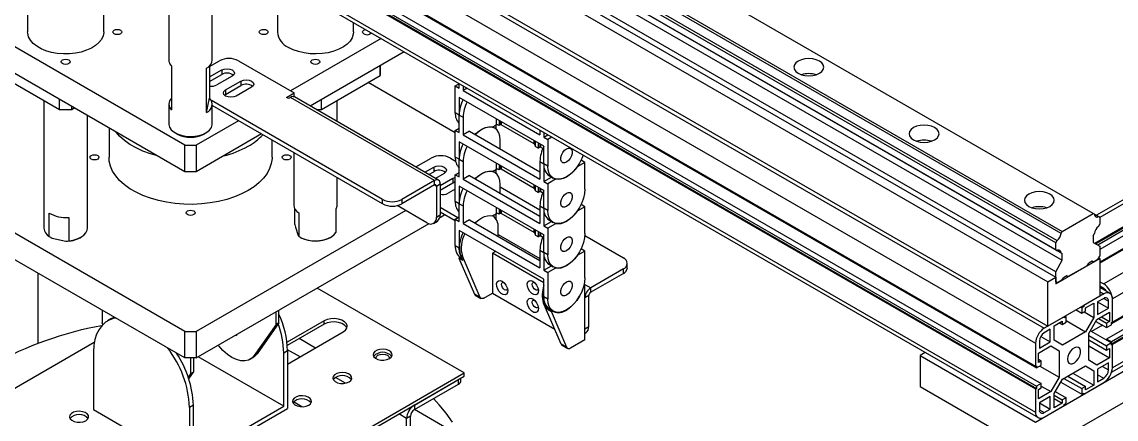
# Model space of a CAD drawing. Header units: millimetres. Extents: x 0 to 597, y 0 to 420.
# Drawn here: x 408.93 to 435.78, y 133.4 to 143.15 of the extents above; entities that cross this region are included whole.
import ezdxf

# ---------------------------------------------------------------- set-up
doc = ezdxf.new("R2010")
doc.units = ezdxf.units.MM

msp = doc.modelspace()

# ---------------------------------------------------------------- linework, layer by layer
at = {"color": 7, "linetype": 'Continuous', "lineweight": 25}
for p, q in [((369.901, 172.642), (434.012, 135.631)), ((369.689, 172.274), (433.8, 135.264)), ((369.689, 171.708), (433.8, 134.698)), ((369.713, 171.667), (433.824, 134.657)), ((369.689, 171.153), (433.8, 134.142)), ((369.713, 171.221), (433.824, 134.21)), ((369.713, 171.166), (433.824, 134.156)), ((369.83, 171.289), (433.941, 134.278)), ((369.689, 170.587), (433.8, 133.576)), ((369.751, 170.449), (433.862, 133.439)), ((402.994, 153.646), (434.106, 135.685)), ((435.217, 138.449), (412.95, 151.303)), ((434.326, 137.783), (412.059, 150.637)), ((434.427, 137.958), (412.161, 150.812)), ((412.191, 150.865), (434.458, 138.011)), ((434.295, 137.73), (412.029, 150.583)), ((412.029, 150.412), (434.295, 137.558)), ((412.059, 150.394), (434.326, 137.54)), ((434.427, 137.482), (412.161, 150.336)), ((412.191, 150.318), (434.458, 137.464)), ((412.191, 150.155), (434.458, 137.301)), ((434.295, 137.019), (412.029, 149.873)), ((411.722, 149.696), (434.106, 136.774)), ((411.911, 149.805), (434.295, 136.883)), ((412.533, 145.752), (412.533, 142.224)), ((413.599, 142.224), (413.599, 145.136)), ((409.068, 144.957), (409.068, 142.905)), ((410.935, 142.905), (410.935, 144.957)), ((412.925, 140.129), (405.193, 144.592)), ((415.197, 144.214), (415.197, 142.905)), ((412.925, 139.476), (405.193, 143.939)), ((417.063, 142.905), (417.063, 143.136)), ((443.423, 143.097), (435.294, 138.405)), ((446.999, 142.883), (435.686, 136.352)), ((417.74, 142.746), (415.517, 141.462)), ((444.001, 142.764), (435.257, 137.716)), ((444.025, 142.75), (435.28, 137.702)), ((444.072, 142.723), (435.328, 137.675)), ((444.19, 142.655), (435.379, 137.569)), ((418.306, 142.419), (416, 141.088)), ((444.458, 142.5), (435.379, 137.258)), ((444.482, 142.486), (435.379, 137.231)), ((446.999, 142.317), (435.686, 135.786)), ((412.597, 142.078), (412.597, 140.99)), ((413.535, 142.06), (413.773, 142.197)), ((413.535, 142.078), (413.535, 141.282)), ((414.244, 142.197), (415.612, 141.408)), ((417.723, 141.837), (417.723, 142.082)), ((417.73, 141.925), (417.73, 142.086)), ((446.976, 142.276), (435.662, 135.745)), ((408.409, 141.837), (409.85, 141.005)), ((413.456, 140.926), (413.456, 142.015)), ((413.535, 141.801), (413.832, 141.972)), ((413.535, 141.692), (413.832, 141.864)), ((414.091, 141.823), (413.714, 141.605)), ((413.832, 141.972), (413.832, 141.864)), ((416.281, 141.005), (417.723, 141.837)), ((446.858, 141.898), (435.544, 135.367)), ((446.976, 141.83), (435.662, 135.299)), ((446.976, 141.776), (435.662, 135.244)), ((413.926, 141.483), (414.303, 141.7)), ((413.926, 141.374), (414.303, 141.591)), ((414.563, 141.551), (414.186, 141.333)), ((414.303, 141.7), (414.303, 141.591)), ((419.562, 140.433), (417.426, 141.666)), ((419.562, 141.579), (419.659, 141.635)), ((419.562, 140.923), (419.562, 141.579)), ((419.562, 141.579), (419.659, 141.523)), ((419.659, 141.523), (419.659, 141.638)), ((419.755, 141.583), (419.755, 141.468)), ((419.855, 141.525), (419.755, 141.468)), ((433.8, 133.331), (448.414, 141.767)), ((446.999, 141.762), (435.686, 135.231)), ((409.85, 141.005), (409.85, 141.25)), ((413.456, 140.926), (413.535, 141.282)), ((413.899, 141.353), (413.926, 141.374)), ((413.926, 141.483), (413.926, 141.374)), ((415.423, 141.299), (415.612, 141.408)), ((415.47, 141.272), (415.423, 141.299)), ((415.517, 141.299), (415.47, 141.272)), ((419.053, 139.258), (415.517, 141.299)), ((415.612, 141.312), (415.612, 141.408)), ((419.153, 139.268), (415.617, 141.309)), ((416.281, 141.005), (416.281, 141.25)), ((421.737, 140.1), (419.659, 141.3)), ((419.659, 141.3), (419.659, 140.867)), ((419.755, 141.468), (421.641, 140.379)), ((409.468, 141.226), (409.468, 138.087)), ((410.153, 141.005), (410.153, 141.075)), ((410.153, 141.005), (410.214, 141.04)), ((412.533, 141.136), (412.533, 140.646)), ((417.78, 138.795), (413.579, 141.221)), ((413.599, 140.646), (413.599, 141.136)), ((417.78, 138.686), (413.599, 141.1)), ((416.663, 140.705), (416.663, 141.226)), ((433.8, 132.569), (448.414, 141.005)), ((435.667, 134.552), (446.937, 141.059)), ((446.999, 141.196), (435.686, 134.665)), ((410.535, 138.087), (410.535, 140.855)), ((414.244, 140.727), (413.207, 140.129)), ((419.659, 140.867), (419.562, 140.923)), ((419.659, 140.435), (419.659, 140.867)), ((419.659, 140.867), (419.755, 140.812)), ((419.755, 140.812), (419.755, 140.379)), ((420.576, 140.63), (420.576, 140.77)), ((420.637, 140.735), (420.637, 140.61)), ((411.066, 140.548), (411.066, 139.829)), ((419.562, 140.49), (419.659, 140.546)), ((419.562, 139.834), (419.562, 140.49)), ((419.562, 140.49), (419.659, 140.435)), ((419.913, 140.47), (419.755, 140.379)), ((421.641, 139.462), (419.913, 140.459)), ((420.476, 140.572), (420.576, 140.63)), ((420.532, 140.543), (420.479, 140.573)), ((420.568, 140.516), (420.568, 140.625)), ((420.666, 140.627), (420.637, 140.61)), ((421.5, 140.156), (420.685, 140.627)), ((421.641, 140.494), (421.641, 140.379)), ((421.737, 140.438), (421.737, 140.323)), ((412.689, 140.428), (412.736, 140.401)), ((414.81, 140.401), (413.207, 139.476)), ((413.396, 140.401), (413.443, 140.428)), ((415.066, 139.829), (415.066, 140.253)), ((421.737, 139.011), (419.659, 140.211)), ((419.659, 140.211), (419.659, 139.779)), ((419.755, 140.379), (421.641, 139.29)), ((420.665, 140.025), (420.665, 140.248)), ((421.5, 140.156), (421.5, 140.237)), ((421.534, 140.094), (421.534, 140.218)), ((421.605, 140.053), (421.605, 140.177)), ((421.737, 140.323), (421.837, 140.381)), ((421.737, 140.323), (421.834, 140.267)), ((421.934, 140.325), (421.834, 140.267)), ((421.834, 140.267), (421.834, 139.611)), ((412.925, 140.129), (413.207, 140.129)), ((412.925, 139.476), (412.925, 140.129)), ((413.207, 140.129), (413.207, 139.476)), ((415.597, 139.947), (415.597, 138.659)), ((421.5, 140.156), (421.534, 140.094)), ((421.534, 140.094), (421.605, 140.053)), ((421.642, 140.155), (421.642, 140.074)), ((421.642, 140.078), (421.643, 140.078)), ((421.71, 140.041), (421.651, 140.075)), ((421.737, 139.667), (421.737, 140.1)), ((412.925, 135.556), (405.665, 139.747)), ((418.593, 139.591), (418.973, 139.81)), ((419.444, 139.81), (419.571, 139.736)), ((419.659, 139.779), (419.562, 139.834)), ((419.659, 139.346), (419.659, 139.779)), ((419.659, 139.779), (419.755, 139.723)), ((419.755, 139.723), (419.755, 139.29)), ((420.576, 139.541), (420.576, 139.682)), ((420.637, 139.646), (420.637, 139.522)), ((421.641, 139.723), (421.737, 139.667)), ((421.641, 139.723), (421.641, 139.29)), ((421.834, 139.611), (421.737, 139.667)), ((421.737, 139.667), (421.737, 139.235)), ((422.744, 139.704), (422.555, 139.595)), ((422.744, 139.704), (422.648, 139.759)), ((422.744, 139.048), (422.744, 139.704)), ((413.207, 139.476), (412.925, 139.476)), ((418.817, 139.461), (419.032, 139.585)), ((418.912, 139.407), (419.032, 139.476)), ((419.032, 139.585), (419.032, 139.476)), ((419.291, 139.435), (419.077, 139.312)), ((419.562, 139.402), (419.659, 139.457)), ((419.562, 138.746), (419.562, 139.402)), ((419.562, 139.402), (419.659, 139.346)), ((419.913, 139.381), (419.755, 139.29)), ((421.641, 138.373), (419.913, 139.37)), ((420.476, 139.483), (420.576, 139.541)), ((420.532, 139.454), (420.479, 139.485)), ((420.568, 139.427), (420.568, 139.536)), ((420.666, 139.538), (420.637, 139.522)), ((421.5, 139.067), (420.685, 139.538)), ((421.871, 139.373), (421.967, 139.317)), ((422.555, 139.595), (422.552, 139.597)), ((412.925, 134.903), (405.665, 139.094)), ((416.663, 138.659), (416.663, 139.331)), ((419.053, 139.258), (418.251, 138.795)), ((419.053, 139.149), (418.251, 138.686)), ((419.053, 139.149), (419.053, 139.258)), ((419.1, 139.122), (419.194, 139.176)), ((419.1, 139.122), (419.1, 138.36)), ((419.194, 139.135), (419.503, 139.313)), ((419.562, 139.224), (419.194, 139.012)), ((419.194, 139.026), (419.503, 139.204)), ((419.194, 139.176), (419.194, 138.414)), ((419.503, 139.313), (419.562, 139.336)), ((419.503, 139.313), (419.503, 139.204)), ((419.503, 139.204), (419.562, 139.227)), ((421.737, 137.923), (419.659, 139.123)), ((419.659, 139.123), (419.659, 138.69)), ((419.755, 139.29), (421.641, 138.202)), ((420.665, 138.936), (420.665, 139.159)), ((420.665, 139.105), (421.641, 138.541)), ((421.5, 139.067), (421.5, 139.148)), ((421.534, 139.005), (421.534, 139.129)), ((421.605, 138.964), (421.605, 139.088)), ((421.737, 139.235), (421.924, 139.342)), ((421.737, 139.235), (421.834, 139.179)), ((422.023, 139.288), (421.834, 139.179)), ((421.834, 139.179), (421.834, 138.523)), ((421.997, 139.303), (422.023, 139.288)), ((419.562, 139.048), (419.385, 138.946)), ((421.5, 139.067), (421.534, 139.005)), ((421.534, 139.005), (421.605, 138.964)), ((421.642, 139.067), (421.642, 138.986)), ((421.642, 138.989), (421.643, 138.989)), ((421.71, 138.952), (421.651, 138.987)), ((421.737, 138.579), (421.737, 139.011)), ((415.623, 138.183), (415.623, 138.562)), ((416.637, 137.991), (416.637, 138.562)), ((417.78, 138.686), (417.78, 138.795)), ((418.864, 138.224), (418.137, 138.643)), ((418.251, 138.795), (418.251, 138.686)), ((419.621, 138.347), (419.194, 138.593)), ((419.659, 138.69), (419.562, 138.746)), ((419.659, 138.257), (419.659, 138.69)), ((419.659, 138.69), (419.755, 138.634)), ((419.755, 138.634), (419.755, 138.201)), ((420.576, 138.452), (420.576, 138.593)), ((420.637, 138.558), (420.637, 138.433)), ((421.641, 138.634), (421.737, 138.579)), ((421.641, 138.634), (421.641, 138.202)), ((421.834, 138.523), (421.737, 138.579)), ((421.737, 138.579), (421.737, 138.146)), ((422.744, 138.615), (422.555, 138.506)), ((422.744, 138.615), (422.648, 138.67)), ((422.744, 137.959), (422.744, 138.615)), ((409.594, 137.888), (409.594, 138.46)), ((410.077, 138.354), (410.077, 137.782)), ((418.346, 138.523), (413.207, 135.556)), ((415.72, 138.462), (415.72, 137.89)), ((419.1, 138.36), (419.194, 138.414)), ((419.188, 138.355), (419.303, 138.422)), ((419.562, 138.272), (419.194, 138.484)), ((419.562, 138.313), (419.659, 138.369)), ((419.562, 137.657), (419.562, 138.313)), ((419.562, 138.313), (419.659, 138.257)), ((419.913, 138.293), (419.755, 138.201)), ((421.641, 137.284), (419.913, 138.282)), ((420.476, 138.394), (420.576, 138.452)), ((420.48, 138.395), (420.479, 138.396)), ((420.568, 138.302), (420.568, 138.448)), ((420.666, 138.449), (420.637, 138.433)), ((421.5, 137.979), (420.685, 138.449)), ((421.871, 138.284), (421.967, 138.228)), ((422.555, 138.506), (422.552, 138.508)), ((434.458, 138.011), (435.217, 138.449)), ((435.247, 138.432), (435.217, 138.449)), ((435.247, 138.432), (435.349, 138.373)), ((435.379, 138.355), (435.349, 138.373)), ((435.379, 138.355), (435.379, 138.184)), ((413.207, 134.903), (418.918, 138.2)), ((415.623, 138.183), (415.638, 138.111)), ((415.638, 138.111), (415.705, 137.908)), ((419.031, 138.207), (419.125, 138.262)), ((421.737, 136.834), (419.659, 138.034)), ((419.659, 138.034), (419.659, 137.601)), ((419.755, 138.201), (421.641, 137.113)), ((420.613, 137.878), (420.613, 138.101)), ((421.5, 137.979), (421.5, 138.06)), ((421.534, 137.917), (421.534, 138.04)), ((421.737, 138.146), (421.924, 138.253)), ((421.737, 138.146), (421.834, 138.09)), ((422.023, 138.199), (421.834, 138.09)), ((421.834, 138.09), (421.834, 137.434)), ((421.997, 138.214), (422.023, 138.199)), ((435.349, 138.131), (435.379, 138.184)), ((409.594, 137.888), (409.668, 137.845)), ((409.64, 137.86), (409.648, 137.856)), ((409.648, 137.856), (409.668, 137.845)), ((409.668, 137.845), (410.003, 137.771)), ((410.003, 137.771), (410.077, 137.782)), ((410.355, 137.856), (410.379, 137.869)), ((415.705, 137.908), (415.72, 137.89)), ((415.753, 137.869), (415.776, 137.856)), ((416.484, 137.856), (416.507, 137.869)), ((421.5, 137.979), (421.534, 137.917)), ((421.534, 137.917), (421.605, 137.876)), ((421.605, 137.876), (421.605, 137.999)), ((421.642, 137.978), (421.642, 137.897)), ((421.642, 137.901), (421.643, 137.9)), ((421.71, 137.864), (421.651, 137.898)), ((421.737, 137.49), (421.737, 137.923)), ((422.742, 137.906), (423.687, 137.36)), ((434.326, 137.783), (434.295, 137.73)), ((434.427, 137.958), (434.458, 138.011)), ((435.217, 137.902), (435.247, 137.955)), ((435.217, 137.902), (435.217, 137.739)), ((419.659, 137.601), (419.562, 137.657)), ((420.55, 137.52), (420.472, 137.475)), ((421.641, 137.546), (421.737, 137.49)), ((421.641, 137.546), (421.641, 137.113)), ((421.737, 137.49), (421.737, 137.057)), ((421.834, 137.434), (421.737, 137.49)), ((422.744, 137.527), (422.555, 137.418)), ((422.744, 137.527), (422.648, 137.582)), ((422.744, 136.871), (422.744, 137.527)), ((434.295, 137.558), (434.295, 137.73)), ((434.295, 137.558), (434.326, 137.54)), ((434.427, 137.482), (434.458, 137.464)), ((435.217, 137.739), (435.379, 137.645)), ((435.379, 137.645), (435.379, 137.4)), ((419.674, 137.368), (419.649, 137.354)), ((419.649, 137.354), (420.031, 136.472)), ((419.746, 137.298), (419.649, 137.354)), ((419.729, 137.336), (419.674, 137.368)), ((419.68, 137.372), (419.681, 137.364)), ((419.736, 137.399), (419.691, 137.425)), ((419.746, 137.298), (419.691, 137.425)), ((419.695, 137.362), (419.726, 137.345)), ((419.728, 137.34), (419.71, 137.347)), ((420.172, 136.39), (419.736, 137.399)), ((421.737, 136.744), (420.472, 137.475)), ((420.472, 137.475), (420.472, 136.495)), ((422.555, 137.418), (422.552, 137.419)), ((423.784, 137.115), (423.784, 137.224)), ((434.295, 136.72), (435.379, 137.346)), ((434.295, 137.019), (434.458, 137.301)), ((434.458, 137.301), (434.458, 137.464)), ((435.069, 137.167), (435.106, 137.229)), ((435.188, 137.277), (435.106, 137.229)), ((435.188, 137.277), (435.224, 137.256)), ((435.224, 137.256), (435.188, 137.277)), ((435.332, 137.318), (435.224, 137.256)), ((435.332, 137.318), (435.379, 137.4)), ((435.356, 137.359), (435.379, 137.346)), ((435.379, 137.346), (435.379, 136.42)), ((409.329, 135.261), (409.329, 136.979)), ((421.737, 137.057), (421.924, 137.165)), ((421.737, 137.057), (421.834, 137.001)), ((422.023, 137.11), (421.834, 137.001)), ((421.834, 137.001), (421.834, 136.345)), ((421.871, 137.195), (421.967, 137.14)), ((421.997, 137.125), (422.023, 137.11)), ((423.687, 137.088), (422.885, 136.626)), ((423.687, 136.979), (422.885, 136.517)), ((423.687, 136.979), (423.687, 137.088)), ((434.295, 136.774), (434.295, 137.019)), ((435.069, 137.167), (434.605, 136.899)), ((421.737, 136.401), (421.737, 136.834)), ((422.716, 136.659), (422.744, 136.675)), ((422.744, 136.675), (422.72, 136.688)), ((422.744, 135.346), (422.744, 136.675)), ((434.106, 136.774), (434.295, 136.883)), ((434.106, 135.685), (434.106, 136.774)), ((434.295, 136.883), (434.295, 136.72)), ((434.295, 136.774), (434.342, 136.747)), ((434.342, 136.747), (434.295, 136.774)), ((434.45, 136.809), (434.342, 136.747)), ((434.45, 136.809), (434.486, 136.872)), ((434.569, 136.919), (434.486, 136.872)), ((434.569, 136.919), (434.605, 136.899)), ((434.605, 136.899), (434.569, 136.919)), ((435.379, 136.774), (435.473, 136.72)), ((419.783, 134.535), (416.176, 136.617)), ((420.172, 136.39), (420.031, 136.472)), ((420.052, 136.447), (420.193, 136.366)), ((420.26, 136.372), (420.472, 136.495)), ((420.472, 136.495), (422.002, 135.612)), ((422.712, 136.661), (422.716, 136.659)), ((422.838, 136.435), (422.744, 136.381)), ((422.838, 135.673), (422.838, 136.435)), ((422.885, 136.517), (422.885, 136.626)), ((435.379, 136.42), (434.106, 135.685)), ((435.473, 136.475), (434.983, 136.192)), ((435.473, 136.611), (435.379, 136.665)), ((435.623, 136.49), (435.379, 136.631)), ((421.725, 136.251), (421.77, 136.225)), ((422.162, 135.242), (421.725, 136.251)), ((421.834, 136.345), (421.737, 136.401)), ((421.825, 136.098), (421.77, 136.225)), ((422.744, 135.619), (422.744, 136.381)), ((434.912, 136.151), (434.936, 136.137)), ((434.983, 136.164), (434.936, 136.137)), ((434.936, 136.137), (434.936, 136.001)), ((434.96, 136.178), (434.983, 136.164)), ((434.983, 136.192), (434.983, 136.164)), ((435.03, 136.137), (435.228, 136.252)), ((435.03, 136.056), (435.03, 136.137)), ((435.228, 136.252), (435.228, 135.898)), ((435.473, 136.366), (435.323, 136.279)), ((435.323, 136.279), (435.323, 135.968)), ((435.323, 136.279), (435.591, 136.124)), ((435.591, 136.124), (435.591, 136.298)), ((435.686, 135.786), (435.686, 136.352)), ((410.897, 136.073), (410.897, 135.764)), ((411.125, 135.869), (411.031, 135.815)), ((415.164, 135.723), (415.164, 136.032)), ((415.234, 135.764), (415.234, 136.073)), ((421.85, 136.112), (421.825, 136.098)), ((421.825, 136.098), (421.922, 136.042)), ((421.946, 136.056), (421.85, 136.112)), ((421.871, 136.107), (421.967, 136.051)), ((421.917, 136.08), (421.886, 136.091)), ((421.922, 136.042), (421.946, 136.056)), ((422.303, 135.16), (421.922, 136.042)), ((434.502, 135.914), (434.012, 135.631)), ((434.502, 135.887), (434.502, 135.914)), ((434.549, 135.914), (434.502, 135.887)), ((434.526, 135.928), (434.549, 135.914)), ((434.549, 135.778), (434.549, 135.914)), ((434.795, 136.083), (434.936, 136.001)), ((434.936, 136.001), (435.03, 136.056)), ((434.993, 136.034), (435.228, 135.898)), ((435.228, 135.898), (435.026, 135.547)), ((435.308, 135.851), (435.615, 136.028)), ((435.323, 135.968), (435.591, 136.124)), ((435.346, 135.873), (435.544, 135.759)), ((435.417, 135.914), (435.615, 135.8)), ((435.615, 136.028), (435.615, 135.8)), ((410.913, 135.724), (410.897, 135.764)), ((415.164, 135.723), (414.631, 134.965)), ((415.234, 135.764), (414.701, 135.006)), ((415.234, 135.764), (415.164, 135.723)), ((416.342, 135.814), (415.433, 135.289)), ((416.342, 135.732), (415.441, 135.212)), ((416.342, 135.732), (416.342, 135.814)), ((422.744, 135.619), (422.838, 135.673)), ((434.163, 135.609), (434.012, 135.522)), ((434.163, 135.299), (434.163, 135.609)), ((434.257, 135.691), (434.455, 135.805)), ((434.257, 135.337), (434.257, 135.691)), ((434.384, 135.764), (434.455, 135.724)), ((434.455, 135.805), (434.455, 135.724)), ((434.455, 135.724), (434.549, 135.778)), ((434.549, 135.821), (435.026, 135.547)), ((435.106, 135.5), (435.308, 135.851)), ((435.441, 135.71), (435.172, 135.555)), ((435.28, 135.802), (435.544, 135.65)), ((435.615, 135.8), (435.544, 135.759)), ((435.544, 135.759), (435.544, 135.65)), ((435.544, 135.65), (435.662, 135.718)), ((435.662, 135.772), (435.686, 135.786)), ((435.662, 135.718), (435.662, 135.772)), ((412.925, 134.903), (412.925, 135.556)), ((412.925, 135.556), (413.207, 135.556)), ((413.207, 135.556), (413.207, 134.903)), ((415.447, 134.752), (416.814, 135.541)), ((422.744, 135.346), (422.391, 135.142)), ((422.744, 135.506), (422.769, 135.52)), ((433.929, 135.434), (434.163, 135.299)), ((434.46, 135.22), (434.257, 135.337)), ((435.026, 135.547), (434.46, 135.22)), ((435.106, 134.847), (435.106, 135.5)), ((435.106, 135.457), (435.544, 135.204)), ((435.106, 135.348), (435.544, 135.095)), ((435.146, 135.57), (435.662, 135.272)), ((435.544, 135.367), (435.544, 135.34)), ((435.662, 135.299), (435.544, 135.367)), ((410.704, 135.28), (406.348, 132.766)), ((415.447, 135.079), (415.352, 135.025)), ((415.447, 135.079), (415.447, 133.664)), ((422.303, 135.16), (422.162, 135.242)), ((422.182, 135.217), (422.324, 135.136)), ((433.8, 135.264), (433.8, 134.698)), ((433.871, 135.021), (434.177, 135.198)), ((433.894, 135.318), (433.894, 135.144)), ((433.894, 135.144), (434.163, 135.299)), ((434.177, 135.198), (434.38, 135.081)), ((434.177, 135.198), (434.38, 135.081)), ((434.38, 135.081), (434.38, 134.428)), ((435.106, 135.201), (435.615, 134.907)), ((435.662, 135.272), (435.544, 135.204)), ((435.544, 135.204), (435.544, 135.095)), ((435.544, 135.095), (435.615, 135.136)), ((435.615, 135.136), (435.615, 134.907)), ((435.662, 135.272), (435.662, 135.299)), ((435.662, 135.217), (435.662, 135.272)), ((435.662, 135.244), (435.686, 135.231)), ((435.686, 135.231), (435.662, 135.217)), ((435.686, 134.665), (435.686, 135.231)), ((410.685, 135.052), (410.685, 133.637)), ((413.207, 134.903), (412.925, 134.903)), ((413.066, 134.903), (413.066, 134.512)), ((413.137, 134.903), (413.137, 134.553)), ((415.352, 133.718), (413.254, 134.93)), ((414.529, 134.871), (414.6, 134.912)), ((414.701, 135.006), (414.631, 134.965)), ((415.352, 133.718), (415.352, 135.025)), ((431.096, 135.036), (430.972, 134.964)), ((430.972, 134.964), (433.8, 133.331)), ((430.972, 134.964), (430.972, 134.202)), ((433.871, 134.793), (433.871, 135.021)), ((433.871, 134.874), (433.941, 134.834)), ((433.941, 134.834), (433.871, 134.793)), ((433.941, 134.725), (433.941, 134.834)), ((435.308, 134.73), (435.106, 134.847)), ((435.615, 134.907), (435.308, 134.73)), ((411.534, 129.772), (419.783, 134.535)), ((413.024, 134.392), (413.137, 134.553)), ((413.137, 134.553), (413.066, 134.512)), ((419.783, 134.453), (419.783, 134.535)), ((433.8, 134.698), (433.824, 134.711)), ((433.824, 134.657), (433.941, 134.725)), ((433.824, 134.711), (433.824, 134.657)), ((433.904, 134.703), (434.38, 134.428)), ((434.46, 134.382), (435.026, 134.708)), ((434.719, 134.531), (435.228, 134.237)), ((435.026, 134.708), (435.228, 134.591)), ((435.026, 134.708), (435.228, 134.591)), ((435.228, 134.591), (435.228, 134.237)), ((435.591, 134.784), (435.323, 134.629)), ((435.323, 134.629), (435.323, 134.319)), ((435.591, 134.61), (435.591, 134.784)), ((411.534, 129.691), (419.783, 134.453)), ((413.066, 134.512), (413.01, 134.433)), ((418.558, 133.745), (419.642, 134.371)), ((418.558, 133.636), (419.642, 134.262)), ((419.642, 134.262), (419.642, 134.371)), ((419.701, 134.344), (419.701, 134.405)), ((433.941, 134.278), (433.824, 134.21)), ((433.941, 134.169), (433.941, 134.278)), ((434.38, 134.428), (434.177, 134.077)), ((434.257, 134.031), (434.46, 134.382)), ((434.42, 134.312), (434.936, 134.014)), ((434.498, 134.403), (434.936, 134.15)), ((434.592, 134.458), (435.03, 134.205)), ((434.983, 134.014), (435.473, 134.297)), ((435.323, 134.319), (435.473, 134.406)), ((430.972, 134.202), (433.8, 132.569)), ((433.824, 134.156), (433.8, 134.142)), ((433.8, 134.142), (433.8, 133.576)), ((433.824, 134.21), (433.824, 134.156)), ((433.871, 134.129), (433.941, 134.169)), ((433.871, 133.9), (433.871, 134.129)), ((434.177, 134.077), (433.871, 133.9)), ((433.941, 134.213), (434.177, 134.077)), ((434.257, 133.677), (434.257, 134.031)), ((434.257, 133.987), (434.455, 133.873)), ((434.285, 134.08), (434.549, 133.927)), ((435.03, 134.205), (434.936, 134.15)), ((434.936, 134.15), (434.936, 134.014)), ((434.936, 134.014), (434.983, 134.041)), ((434.96, 134.028), (434.983, 134.014)), ((434.983, 134.041), (434.983, 134.014)), ((435.228, 134.237), (435.03, 134.123)), ((435.03, 134.123), (435.03, 134.205)), ((413.137, 133.746), (413.042, 133.691)), ((413.137, 132.439), (413.137, 133.746)), ((413.137, 132.439), (415.352, 133.718)), ((418.558, 133.745), (418.558, 133.636)), ((434.163, 133.96), (433.894, 133.805)), ((433.894, 133.805), (433.894, 133.631)), ((433.894, 133.805), (434.163, 133.65)), ((434.012, 133.454), (434.502, 133.737)), ((434.163, 133.65), (434.163, 133.96)), ((434.257, 133.905), (434.455, 133.791)), ((434.455, 133.791), (434.257, 133.677)), ((434.549, 133.927), (434.455, 133.873)), ((434.455, 133.873), (434.455, 133.791)), ((434.502, 133.764), (434.549, 133.791)), ((434.502, 133.737), (434.502, 133.764)), ((434.549, 133.791), (434.549, 133.927)), ((410.685, 133.637), (413.042, 132.276)), ((413.042, 133.691), (413.042, 132.276)), ((413.042, 132.276), (415.447, 133.664)), ((418.464, 133.473), (418.369, 133.419)), ((418.464, 132.276), (418.464, 133.473)), ((419.642, 133.01), (418.558, 133.636)), ((434.012, 133.562), (434.163, 133.65)), ((418.369, 132.221), (418.369, 133.419))]:
    msp.add_line(p, q, dxfattribs=at)
at = {"color": 8, "linetype": 'Continuous', "lineweight": 25}
for p, q in [((443.511, 143.047), (435.379, 138.352)), ((444.972, 142.203), (435.473, 136.72)), ((420.666, 140.627), (420.666, 140.719)), ((420.685, 140.708), (420.685, 140.627)), ((419.913, 140.47), (419.913, 140.459)), ((421.643, 140.078), (421.643, 140.155)), ((421.651, 140.15), (421.651, 140.075)), ((420.666, 139.538), (420.666, 139.63)), ((419.913, 139.381), (419.913, 139.37)), ((420.685, 139.619), (420.685, 139.538)), ((419.053, 139.149), (419.1, 139.122)), ((421.643, 138.989), (421.643, 139.066)), ((421.651, 139.061), (421.651, 138.987)), ((419.913, 138.293), (419.913, 138.282)), ((420.666, 138.449), (420.666, 138.541)), ((420.685, 138.53), (420.685, 138.449)), ((420.613, 137.937), (421.641, 137.344)), ((421.643, 137.9), (421.643, 137.977)), ((421.651, 137.973), (421.651, 137.898)), ((422.727, 136.717), (422.885, 136.626)), ((435.379, 136.529), (435.473, 136.475)), ((435.473, 136.366), (435.591, 136.298)), ((416.13, 135.147), (415.729, 135.378)), ((415.753, 134.929), (415.446, 135.106)), ((435.44, 134.697), (435.591, 134.61)), ((416.868, 134.285), (416.625, 134.426)), ((435.323, 134.493), (435.473, 134.406)), ((415.797, 133.706), (415.595, 133.823)), ((418.369, 133.419), (418.181, 133.528)), ((433.894, 133.631), (434.012, 133.562))]:
    msp.add_line(p, q, dxfattribs=at)
at = {"color": 7, "linetype": 'Continuous', "lineweight": 25, "flags": 128}
for points in [[(410.935, 142.905), (410.935, 142.894), (410.92, 142.807), (410.881, 142.724), (410.819, 142.645), (410.737, 142.572), (410.635, 142.509), (410.516, 142.455), (410.385, 142.413), (410.243, 142.384), (410.096, 142.368), (409.945, 142.367), (409.797, 142.379), (409.653, 142.405), (409.519, 142.443), (409.397, 142.494), (409.291, 142.555), (409.203, 142.626), (409.136, 142.703), (409.091, 142.786), (409.07, 142.872), (409.068, 142.905)], [(411.191, 142.86), (411.167, 142.88), (411.158, 142.905), (411.167, 142.929), (411.191, 142.949), (411.226, 142.963), (411.268, 142.968), (411.311, 142.963), (411.346, 142.949), (411.37, 142.929), (411.378, 142.905), (411.37, 142.88), (411.346, 142.86), (411.311, 142.846), (411.268, 142.841), (411.226, 142.846), (411.191, 142.86)], [(414.786, 142.86), (414.762, 142.88), (414.753, 142.905), (414.762, 142.929), (414.786, 142.949), (414.821, 142.963), (414.863, 142.968), (414.905, 142.963), (414.941, 142.949), (414.965, 142.929), (414.973, 142.905), (414.965, 142.88), (414.941, 142.86), (414.905, 142.846), (414.863, 142.841), (414.821, 142.846), (414.786, 142.86)], [(417.063, 142.905), (417.059, 142.85), (417.032, 142.765), (416.981, 142.683), (416.909, 142.607), (416.816, 142.539), (416.706, 142.48), (416.58, 142.433), (416.443, 142.397), (416.298, 142.375), (416.149, 142.366), (415.999, 142.371), (415.852, 142.39), (415.713, 142.422), (415.585, 142.467), (415.47, 142.524)], [(417.319, 142.86), (417.295, 142.88), (417.287, 142.905), (417.295, 142.929), (417.319, 142.949), (417.355, 142.963), (417.361, 142.965)], [(409.924, 142.128), (409.9, 142.149), (409.892, 142.173), (409.9, 142.198), (409.924, 142.218), (409.96, 142.232), (410.002, 142.237), (410.044, 142.232), (410.08, 142.218), (410.103, 142.198), (410.112, 142.173), (410.103, 142.149), (410.08, 142.128), (410.044, 142.115), (410.002, 142.11), (409.96, 142.115), (409.924, 142.128)], [(416.052, 142.128), (416.028, 142.149), (416.02, 142.173), (416.028, 142.198), (416.052, 142.218), (416.088, 142.232), (416.13, 142.237), (416.172, 142.232), (416.208, 142.218), (416.232, 142.198), (416.24, 142.173), (416.232, 142.149), (416.208, 142.128), (416.172, 142.115), (416.13, 142.11), (416.088, 142.115), (416.052, 142.128)], [(428.497, 141.891), (428.555, 141.934), (428.592, 141.985), (428.604, 142.04), (428.592, 142.095), (428.555, 142.146), (428.497, 142.19), (428.421, 142.224), (428.332, 142.245), (428.237, 142.252), (428.142, 142.245), (428.054, 142.224), (427.978, 142.19), (427.92, 142.146), (427.883, 142.095), (427.871, 142.04), (427.883, 141.985), (427.92, 141.934), (427.978, 141.891), (428.054, 141.857), (428.142, 141.836), (428.237, 141.829), (428.332, 141.836), (428.421, 141.857), (428.497, 141.891)], [(413.832, 141.972), (413.891, 141.995), (413.962, 142.003), (414.032, 141.995), (414.091, 141.972), (414.131, 141.938), (414.145, 141.898), (414.131, 141.857), (414.091, 141.823)], [(414.303, 141.7), (414.363, 141.723), (414.433, 141.731), (414.503, 141.723), (414.563, 141.7), (414.602, 141.666), (414.616, 141.626), (414.602, 141.585), (414.563, 141.551)], [(414.186, 141.333), (414.126, 141.31), (414.056, 141.302), (413.986, 141.31), (413.926, 141.333), (413.887, 141.367), (413.873, 141.408), (413.887, 141.448), (413.926, 141.483)], [(412.255, 139.862), (412.082, 139.912), (411.899, 139.98), (411.73, 140.058), (411.577, 140.146), (411.442, 140.244), (411.325, 140.349), (411.238, 140.449)], [(412.533, 140.646), (412.533, 140.635), (412.549, 140.569), (412.59, 140.507), (412.653, 140.451), (412.735, 140.404), (412.833, 140.369), (412.941, 140.346), (413.056, 140.338), (413.171, 140.344), (413.281, 140.364), (413.38, 140.397), (413.466, 140.442), (413.532, 140.496), (413.577, 140.558), (413.598, 140.623), (413.599, 140.646)], [(420.043, 140.384), (420.07, 140.411), (420.139, 140.469), (420.21, 140.516), (420.281, 140.551), (420.35, 140.572), (420.415, 140.579), (420.476, 140.572)], [(420.665, 140.248), (420.656, 140.346), (420.63, 140.429), (420.588, 140.496), (420.532, 140.543), (420.463, 140.568), (420.384, 140.571), (420.299, 140.552), (420.21, 140.511), (420.121, 140.449), (420.047, 140.382)], [(431.325, 140.258), (431.383, 140.302), (431.42, 140.353), (431.432, 140.407), (431.42, 140.462), (431.383, 140.513), (431.325, 140.557), (431.249, 140.591), (431.161, 140.612), (431.066, 140.619), (430.971, 140.612), (430.882, 140.591), (430.807, 140.557), (430.748, 140.513), (430.712, 140.462), (430.699, 140.407), (430.712, 140.353), (430.748, 140.302), (430.807, 140.258), (430.882, 140.224), (430.971, 140.203), (431.066, 140.196), (431.161, 140.203), (431.249, 140.224), (431.325, 140.258)], [(410.787, 139.874), (410.811, 139.853), (410.819, 139.829), (410.811, 139.804), (410.787, 139.784), (410.751, 139.77), (410.709, 139.765), (410.667, 139.77), (410.631, 139.784), (410.607, 139.804), (410.599, 139.829), (410.607, 139.853), (410.631, 139.874), (410.667, 139.887), (410.709, 139.892), (410.751, 139.887), (410.787, 139.874)], [(415.501, 139.874), (415.525, 139.853), (415.533, 139.829), (415.525, 139.804), (415.501, 139.784), (415.465, 139.77), (415.423, 139.765), (415.381, 139.77), (415.345, 139.784), (415.321, 139.804), (415.313, 139.829), (415.321, 139.853), (415.345, 139.874), (415.381, 139.887), (415.423, 139.892), (415.465, 139.887), (415.501, 139.874)], [(421.642, 140.074), (421.634, 140.074), (421.627, 140.073), (421.621, 140.071), (421.615, 140.068), (421.611, 140.065), (421.607, 140.061), (421.605, 140.057), (421.605, 140.053)], [(422.289, 140.037), (422.337, 140.055), (422.38, 140.052), (422.411, 140.026), (422.428, 139.983), (422.428, 139.926), (422.411, 139.863), (422.38, 139.801), (422.337, 139.749), (422.289, 139.711), (422.241, 139.693), (422.198, 139.697), (422.166, 139.722), (422.15, 139.765), (422.15, 139.822), (422.166, 139.885), (422.198, 139.947), (422.241, 140), (422.289, 140.037)], [(422.289, 140.037), (422.337, 140.055), (422.38, 140.052), (422.411, 140.026), (422.428, 139.983), (422.428, 139.926), (422.411, 139.863), (422.38, 139.801), (422.337, 139.749), (422.289, 139.711), (422.241, 139.693), (422.198, 139.697), (422.166, 139.722), (422.15, 139.765), (422.15, 139.822), (422.166, 139.885), (422.198, 139.947), (422.241, 140), (422.289, 140.037)], [(414.48, 139.012), (414.319, 138.929), (414.143, 138.856), (413.955, 138.794), (413.756, 138.745), (413.549, 138.708), (413.336, 138.685), (413.12, 138.674), (412.904, 138.678), (412.689, 138.695), (412.479, 138.725), (412.276, 138.768), (412.082, 138.824), (411.899, 138.891), (411.73, 138.969), (411.577, 139.058), (411.442, 139.155), (411.325, 139.26), (411.229, 139.372), (411.154, 139.49), (411.102, 139.611), (411.073, 139.735), (411.066, 139.829)], [(415.066, 139.829), (415.065, 139.797), (415.048, 139.673), (415.007, 139.55), (414.943, 139.43), (414.858, 139.316), (414.751, 139.207), (414.625, 139.105), (414.48, 139.012)], [(422.699, 139.883), (422.667, 139.801), (422.611, 139.688), (422.542, 139.583), (422.463, 139.489), (422.378, 139.41), (422.289, 139.349), (422.2, 139.308), (422.115, 139.288), (422.036, 139.291), (421.967, 139.317), (421.911, 139.364), (421.869, 139.43), (421.843, 139.514), (421.834, 139.611)], [(419.032, 139.585), (419.091, 139.608), (419.161, 139.616), (419.231, 139.608), (419.291, 139.585), (419.331, 139.551), (419.345, 139.51), (419.331, 139.47), (419.291, 139.435)], [(420.043, 139.294), (420.07, 139.322), (420.139, 139.38), (420.21, 139.428), (420.281, 139.462), (420.35, 139.483), (420.415, 139.49), (420.476, 139.483)], [(420.665, 139.159), (420.656, 139.257), (420.63, 139.34), (420.588, 139.407), (420.532, 139.454), (420.463, 139.479), (420.384, 139.483), (420.299, 139.463), (420.21, 139.422), (420.121, 139.361), (420.044, 139.29)], [(422.555, 139.595), (422.494, 139.518), (422.429, 139.449), (422.36, 139.39), (422.289, 139.343), (422.218, 139.309), (422.149, 139.288), (422.084, 139.281), (422.023, 139.288)], [(421.642, 138.986), (421.634, 138.985), (421.627, 138.984), (421.621, 138.982), (421.615, 138.98), (421.611, 138.976), (421.607, 138.973), (421.605, 138.969), (421.605, 138.964)], [(422.744, 139.048), (422.735, 138.94), (422.709, 138.827), (422.667, 138.712), (422.611, 138.6), (422.542, 138.495), (422.463, 138.401), (422.378, 138.321), (422.289, 138.26), (422.2, 138.219), (422.115, 138.2), (422.036, 138.203), (421.967, 138.228), (421.911, 138.275), (421.869, 138.342), (421.843, 138.425), (421.834, 138.523)], [(422.289, 138.949), (422.337, 138.967), (422.38, 138.963), (422.411, 138.938), (422.428, 138.894), (422.428, 138.837), (422.411, 138.774), (422.38, 138.713), (422.337, 138.66), (422.289, 138.622), (422.241, 138.604), (422.198, 138.608), (422.166, 138.633), (422.15, 138.677), (422.15, 138.733), (422.166, 138.796), (422.198, 138.858), (422.241, 138.911), (422.289, 138.949)], [(422.289, 138.949), (422.337, 138.967), (422.38, 138.963), (422.411, 138.938), (422.428, 138.894), (422.428, 138.837), (422.411, 138.774), (422.38, 138.713), (422.337, 138.66), (422.289, 138.622), (422.241, 138.604), (422.198, 138.608), (422.166, 138.633), (422.15, 138.677), (422.15, 138.733), (422.166, 138.796), (422.198, 138.858), (422.241, 138.911), (422.289, 138.949)], [(434.154, 138.625), (434.212, 138.669), (434.248, 138.72), (434.261, 138.775), (434.248, 138.829), (434.212, 138.88), (434.154, 138.924), (434.078, 138.958), (433.989, 138.979), (433.894, 138.986), (433.799, 138.979), (433.711, 138.958), (433.635, 138.924), (433.577, 138.88), (433.54, 138.829), (433.528, 138.775), (433.54, 138.72), (433.577, 138.669), (433.635, 138.625), (433.711, 138.591), (433.799, 138.57), (433.894, 138.563), (433.989, 138.57), (434.078, 138.591), (434.154, 138.625)], [(413.144, 138.513), (413.168, 138.492), (413.176, 138.468), (413.168, 138.444), (413.144, 138.423), (413.108, 138.409), (413.066, 138.404), (413.024, 138.409), (412.988, 138.423), (412.964, 138.444), (412.956, 138.468), (412.964, 138.492), (412.988, 138.513), (413.024, 138.527), (413.066, 138.531), (413.108, 138.527), (413.144, 138.513)], [(420.043, 138.206), (420.07, 138.233), (420.139, 138.292), (420.21, 138.339), (420.281, 138.373), (420.35, 138.394), (420.415, 138.401), (420.476, 138.394)], [(422.555, 138.506), (422.494, 138.429), (422.429, 138.36), (422.36, 138.302), (422.289, 138.255), (422.218, 138.22), (422.149, 138.199), (422.084, 138.192), (422.023, 138.199)], [(410.077, 137.782), (410.187, 137.798), (410.288, 137.827), (410.377, 137.868), (410.449, 137.919), (410.5, 137.977), (410.529, 138.041), (410.535, 138.087)], [(415.72, 137.89), (415.801, 137.845), (415.897, 137.81), (416.004, 137.788), (416.117, 137.779), (416.23, 137.784), (416.338, 137.803), (416.437, 137.835), (416.523, 137.878), (416.59, 137.931), (416.637, 137.991)], [(421.642, 137.897), (421.634, 137.897), (421.627, 137.895), (421.621, 137.893), (421.615, 137.891), (421.611, 137.888), (421.607, 137.884), (421.605, 137.88), (421.605, 137.876)], [(422.744, 137.959), (422.735, 137.852), (422.709, 137.738), (422.667, 137.623), (422.611, 137.511), (422.542, 137.406), (422.463, 137.312), (422.378, 137.233), (422.289, 137.171), (422.2, 137.13), (422.115, 137.111), (422.036, 137.114), (421.967, 137.14), (421.911, 137.186), (421.869, 137.253), (421.843, 137.337), (421.834, 137.434)], [(422.289, 137.86), (422.337, 137.878), (422.38, 137.874), (422.411, 137.849), (422.428, 137.805), (422.428, 137.749), (422.411, 137.686), (422.38, 137.624), (422.337, 137.571), (422.289, 137.533), (422.241, 137.515), (422.198, 137.519), (422.166, 137.544), (422.15, 137.588), (422.15, 137.645), (422.166, 137.708), (422.198, 137.769), (422.241, 137.822), (422.289, 137.86)], [(422.289, 137.86), (422.337, 137.878), (422.38, 137.874), (422.411, 137.849), (422.428, 137.805), (422.428, 137.749), (422.411, 137.686), (422.38, 137.624), (422.337, 137.571), (422.289, 137.533), (422.241, 137.515), (422.198, 137.519), (422.166, 137.544), (422.15, 137.588), (422.15, 137.645), (422.166, 137.708), (422.198, 137.769), (422.241, 137.822), (422.289, 137.86)], [(419.691, 137.425), (419.667, 137.504), (419.659, 137.601)], [(422.555, 137.418), (422.494, 137.34), (422.429, 137.272), (422.36, 137.213), (422.289, 137.166), (422.218, 137.131), (422.149, 137.11), (422.084, 137.103), (422.023, 137.11)], [(420.712, 136.786), (420.762, 136.747), (420.804, 136.692), (420.834, 136.628), (420.848, 136.564), (420.844, 136.509), (420.821, 136.47), (420.784, 136.452), (420.737, 136.458), (420.687, 136.487), (420.64, 136.535), (420.603, 136.596), (420.581, 136.661), (420.576, 136.721), (420.59, 136.769), (420.62, 136.798), (420.663, 136.804), (420.712, 136.786)], [(420.773, 136.576), (420.745, 136.6), (420.72, 136.633), (420.704, 136.67), (420.698, 136.707), (420.704, 136.737), (420.72, 136.756), (420.744, 136.761)], [(421.466, 136.786), (421.516, 136.747), (421.558, 136.692), (421.589, 136.628), (421.602, 136.564), (421.598, 136.509), (421.575, 136.47), (421.538, 136.452), (421.491, 136.459), (421.441, 136.488), (421.394, 136.536), (421.357, 136.596), (421.335, 136.661), (421.33, 136.721), (421.344, 136.769), (421.374, 136.798), (421.417, 136.804), (421.466, 136.786)], [(421.528, 136.577), (421.499, 136.6), (421.474, 136.633), (421.458, 136.67), (421.452, 136.707), (421.458, 136.737), (421.474, 136.756), (421.498, 136.761)], [(422.744, 136.871), (422.735, 136.763), (422.709, 136.65), (422.667, 136.534), (422.611, 136.422), (422.542, 136.317), (422.463, 136.223), (422.378, 136.144), (422.289, 136.083), (422.2, 136.041), (422.115, 136.022), (422.036, 136.025), (421.967, 136.051), (421.911, 136.098), (421.869, 136.164), (421.843, 136.248), (421.834, 136.345)], [(422.289, 136.445), (422.241, 136.427), (422.198, 136.43), (422.166, 136.456), (422.15, 136.499), (422.15, 136.556), (422.166, 136.619), (422.198, 136.681), (422.241, 136.733), (422.289, 136.771), (422.337, 136.789), (422.38, 136.786), (422.411, 136.76), (422.428, 136.717), (422.428, 136.66), (422.411, 136.597), (422.38, 136.535), (422.337, 136.482), (422.289, 136.445)], [(422.289, 136.771), (422.337, 136.789), (422.38, 136.786), (422.411, 136.76), (422.428, 136.717), (422.428, 136.66), (422.411, 136.597), (422.38, 136.535), (422.337, 136.482), (422.289, 136.445), (422.241, 136.427), (422.198, 136.43), (422.166, 136.456), (422.15, 136.499), (422.15, 136.556), (422.166, 136.619), (422.198, 136.681), (422.241, 136.733), (422.289, 136.771)], [(420.843, 136.591), (420.843, 136.59), (420.827, 136.571), (420.802, 136.566), (420.773, 136.576)], [(421.598, 136.591), (421.597, 136.59), (421.581, 136.571), (421.557, 136.566), (421.528, 136.577)], [(421.946, 136.056), (422.015, 136.024), (422.096, 136.015), (422.184, 136.031), (422.276, 136.07), (422.369, 136.132), (422.459, 136.213), (422.542, 136.311), (422.614, 136.421), (422.673, 136.538), (422.716, 136.659)], [(420.26, 136.372), (420.246, 136.366), (420.232, 136.361), (420.219, 136.36), (420.207, 136.361), (420.196, 136.364), (420.186, 136.371), (420.178, 136.379), (420.172, 136.39)], [(421.466, 136.351), (421.516, 136.311), (421.558, 136.256), (421.589, 136.192), (421.602, 136.129), (421.598, 136.074), (421.575, 136.035), (421.538, 136.017), (421.491, 136.023), (421.441, 136.052), (421.394, 136.1), (421.357, 136.161), (421.335, 136.225), (421.33, 136.286), (421.344, 136.334), (421.374, 136.363), (421.417, 136.368), (421.466, 136.351)], [(421.528, 136.141), (421.499, 136.164), (421.474, 136.197), (421.458, 136.235), (421.452, 136.272), (421.458, 136.302), (421.474, 136.32), (421.498, 136.325)], [(421.598, 136.155), (421.597, 136.155), (421.581, 136.136), (421.557, 136.131), (421.528, 136.141)], [(421.77, 136.225), (421.745, 136.309), (421.737, 136.401)], [(411.225, 135.884), (411.194, 135.878), (411.082, 135.841), (410.982, 135.783), (410.894, 135.704), (410.82, 135.606), (410.762, 135.49), (410.72, 135.358), (410.694, 135.211), (410.685, 135.052)], [(411.125, 135.869), (411.177, 135.896), (411.193, 135.903)], [(416.814, 135.541), (416.87, 135.585), (416.904, 135.637), (416.91, 135.691), (416.89, 135.745), (416.845, 135.793), (416.778, 135.832), (416.694, 135.858), (416.602, 135.869), (416.507, 135.866), (416.418, 135.846), (416.342, 135.814)], [(416.904, 135.637), (416.89, 135.663), (416.845, 135.711), (416.778, 135.75), (416.694, 135.776), (416.602, 135.788), (416.507, 135.784), (416.418, 135.765), (416.342, 135.732)], [(414.162, 135.454), (414.183, 135.46), (414.209, 135.481)], [(414.631, 134.965), (414.567, 134.897), (414.489, 134.851), (414.398, 134.83), (414.297, 134.834), (414.19, 134.863), (414.079, 134.916), (413.969, 134.991), (413.862, 135.086), (413.761, 135.198), (413.748, 135.215)], [(417.945, 134.888), (417.99, 134.924), (418.012, 134.967), (418.008, 135.011), (417.98, 135.053), (417.931, 135.086), (417.865, 135.109), (417.79, 135.118), (417.713, 135.113), (417.644, 135.093), (417.59, 135.062), (417.556, 135.022), (417.547, 134.978), (417.563, 134.935), (417.602, 134.897), (417.661, 134.868), (417.732, 134.852), (417.809, 134.85), (417.882, 134.863), (417.945, 134.888)], [(422.391, 135.142), (422.377, 135.135), (422.363, 135.131), (422.35, 135.13), (422.338, 135.131), (422.327, 135.134), (422.317, 135.141), (422.309, 135.149), (422.303, 135.16)], [(434.583, 134.872), (434.591, 134.817), (434.616, 134.777), (434.655, 134.759), (434.703, 134.762), (434.756, 134.787), (434.807, 134.832), (434.851, 134.891), (434.884, 134.957), (434.901, 135.025), (434.901, 135.086), (434.884, 135.134), (434.851, 135.163), (434.807, 135.171), (434.756, 135.156), (434.703, 135.121), (434.655, 135.068), (434.616, 135.005), (434.591, 134.937), (434.583, 134.872)], [(414.701, 135.006), (414.638, 134.938), (414.6, 134.912)], [(417.615, 134.888), (417.613, 134.902), (417.626, 134.939), (417.662, 134.97), (417.716, 134.991), (417.78, 134.998), (417.844, 134.991), (417.898, 134.97)], [(417.898, 134.97), (417.934, 134.939), (417.947, 134.902), (417.945, 134.888)], [(416.955, 134.317), (417, 134.353), (417.022, 134.395), (417.018, 134.44), (416.99, 134.481), (416.941, 134.515), (416.875, 134.538), (416.8, 134.547), (416.723, 134.541), (416.654, 134.522), (416.6, 134.49), (416.566, 134.451), (416.557, 134.407), (416.573, 134.363), (416.612, 134.325), (416.671, 134.296), (416.742, 134.28), (416.819, 134.278), (416.893, 134.291), (416.955, 134.317)], [(415.965, 133.745), (416.01, 133.781), (416.032, 133.824), (416.028, 133.868), (416.001, 133.91), (415.951, 133.943), (415.885, 133.966), (415.81, 133.975), (415.734, 133.97), (415.665, 133.95), (415.61, 133.919), (415.576, 133.879), (415.567, 133.835), (415.583, 133.792), (415.622, 133.754), (415.681, 133.725), (415.752, 133.709), (415.829, 133.707), (415.903, 133.72), (415.965, 133.745)], [(419.493, 133.331), (419.34, 133.546), (419.166, 133.756), (419.024, 133.906)], [(410.497, 133.364), (410.541, 133.4), (410.563, 133.443), (410.56, 133.487), (410.532, 133.529), (410.483, 133.562), (410.417, 133.585), (410.341, 133.594), (410.265, 133.589), (410.196, 133.569), (410.142, 133.538), (410.108, 133.498), (410.099, 133.454), (410.114, 133.411), (410.154, 133.373), (410.212, 133.344), (410.284, 133.328), (410.361, 133.326), (410.434, 133.339), (410.497, 133.364)]]:
    msp.add_lwpolyline(points, dxfattribs=at)
at = {"color": 7, "linetype": 'Continuous', "lineweight": 25}
for centre, radius, start, end in [((415.658, 142.947), 0.463, 185.2516, 246.0693), ((417.396, 142.978), 0.141, 237.0238, 318.2117), ((412.743, 142.23), 0.211, 181.4064, 225.8535), ((413.343, 142.245), 0.257, 296.1055, 355.3236), ((414.009, 141.742), 0.512, 62.6094, 117.3915), ((413.96, 141.638), 0.259, 52.233, 119.6305), ((417.195, 141.925), 0.535, 350.6092, 0.0024), ((428.237, 141.278), 0.604, 72.8654, 107.1333), ((413.584, 141.859), 0.285, 260.1155, 297.1325), ((414.432, 141.366), 0.259, 52.233, 119.6305), ((412.739, 141.136), 0.204, 134.2047, 225.7947), ((413.374, 141.131), 0.221, 291.7514, 43.1941), ((415.576, 141.217), 0.101, 65.6912, 125.6227), ((420.562, 140.839), 0.904, 153.3318, 178.225), ((410.002, 143.768), 2.767, 266.8628, 273.1357), ((416.131, 143.753), 2.752, 270.4122, 273.1434), ((420.658, 140.784), 0.904, 153.3318, 178.225), ((419.904, 140.895), 0.343, 175.2983, 224.3696), ((419.915, 140.465), 0.00582, 110.8122, 249.2026), ((420.584, 140.547), 0.0827, 49.7172, 95.1704), ((420.675, 140.609), 0.0205, 62.597, 117.3981), ((413.066, 141.032), 0.713, 242.4078, 297.592), ((413.764, 141.381), 1.467, 299.2344, 317.1717), ((431.066, 139.645), 0.604, 72.8668, 107.1319), ((413.29, 142.224), 2.434, 283.9451, 299.2729), ((420.562, 139.751), 0.904, 153.3322, 178.2247), ((420.658, 139.695), 0.904, 153.3322, 178.2247), ((422.544, 139.695), 0.904, 153.3318, 178.225), ((421.64, 140.056), 0.022, 61.2126, 83.0026), ((419.208, 139.355), 0.512, 62.6093, 117.3915), ((419.904, 139.806), 0.343, 175.2983, 224.3696), ((422.054, 139.633), 0.319, 173.859, 234.8288), ((419.16, 139.251), 0.259, 52.2336, 119.6299), ((419.915, 139.376), 0.00582, 110.8122, 249.2026), ((420.584, 139.459), 0.0827, 49.7172, 95.1704), ((420.675, 139.52), 0.0205, 62.597, 117.3981), ((419.108, 139.19), 0.0873, 350.7876, 129.2051), ((419.071, 139.126), 0.0291, 350.7875, 129.2091), ((419.255, 139.2), 0.286, 257.774, 297.0973), ((420.562, 138.662), 0.904, 153.3322, 178.2247), ((420.658, 138.606), 0.904, 153.3322, 178.2247), ((422.544, 138.606), 0.904, 153.3322, 178.2247), ((421.64, 138.967), 0.022, 61.2126, 83.0026), ((415.844, 138.676), 0.247, 184.07, 239.9793), ((416.471, 138.66), 0.192, 329.4202, 359.5654), ((418.016, 139.25), 0.512, 242.6094, 297.3914), ((418.016, 139.141), 0.512, 242.6094, 297.3914), ((419.904, 138.718), 0.343, 175.2978, 224.3701), ((422.054, 138.544), 0.319, 173.859, 234.8288), ((433.894, 138.012), 0.604, 72.8669, 107.1339), ((409.993, 139.121), 0.771, 238.9136, 276.2653), ((418.956, 138.336), 0.146, 230.7973, 9.2158), ((418.985, 138.417), 0.209, 312.0036, 359.3147), ((419.915, 138.287), 0.00582, 110.8122, 249.2026), ((420.298, 138.135), 0.317, 353.7254, 54.9624), ((420.584, 138.37), 0.0827, 49.7172, 95.1704), ((420.675, 138.431), 0.0205, 62.597, 117.3981), ((435.312, 138.426), 0.0648, 175.3628, 304.6305), ((409.712, 138.102), 0.244, 183.5142, 241.1998), ((435.486, 137.934), 0.24, 124.9995, 175.0009), ((410.019, 138.482), 0.711, 268.7613, 298.2531), ((416.13, 138.534), 0.765, 242.454, 297.5464), ((420.384, 137.626), 0.722, 150.7832, 196.1979), ((420.429, 137.601), 0.722, 150.7832, 196.1979), ((422.544, 137.518), 0.904, 153.3322, 178.2247), ((421.64, 137.879), 0.022, 61.2126, 83.0026), ((434.188, 137.979), 0.24, 305, 354.999), ((419.879, 137.623), 0.319, 173.8573, 234.8305), ((422.054, 137.456), 0.319, 173.8585, 234.8293), ((434.362, 137.487), 0.0648, 355.3571, 124.6294), ((423.635, 137.224), 0.146, 290.781, 69.2166), ((423.617, 137.132), 0.168, 294.3734, 354.3028), ((422.348, 136.448), 0.653, 159.1688, 197.5529), ((435.225, 136.331), 0.461, 2.6063, 57.3955), ((420.078, 136.491), 0.0504, 201.7962, 239.0394), ((423.051, 136.367), 0.307, 122.6043, 177.3959), ((422.941, 136.43), 0.102, 122.6062, 177.3952), ((435.348, 136.409), 0.238, 30.8465, 58.1274), ((435.556, 136.373), 0.131, 350.7859, 129.2053), ((422.054, 136.367), 0.319, 173.8573, 234.8305), ((435.519, 136.309), 0.0728, 350.7871, 129.2057), ((413.16, 135.017), 2.287, 1.5629, 24.9237), ((412.432, 127.146), 8.687, 100.259, 119.0733), ((413.162, 134.976), 2.191, 1.2603, 20.3439), ((422.629, 135.675), 0.209, 312.0036, 359.3147), ((434.261, 135.243), 0.461, 122.605, 177.3943), ((434.15, 135.306), 0.256, 122.6042, 177.395), ((410.487, 133.571), 2.558, 2.6902, 38.0079), ((422.208, 135.261), 0.0504, 201.7962, 239.0394), ((410.653, 133.643), 2.486, 2.3552, 33.5944), ((417.78, 134.745), 0.297, 41.594, 138.4046), ((435.225, 134.686), 0.461, 302.6045, 357.3958), ((435.335, 134.622), 0.256, 302.6073, 357.3931), ((416.79, 134.174), 0.297, 41.5939, 138.4047), ((419.601, 134.354), 0.101, 294.3778, 354.3103), ((415.8, 133.602), 0.297, 41.594, 138.4047), ((418.779, 133.4), 0.41, 122.6055, 177.3941), ((410.332, 133.221), 0.297, 41.5925, 138.4078), ((418.668, 133.464), 0.205, 122.6056, 177.394), ((433.929, 133.555), 0.131, 170.7845, 309.204), ((433.966, 133.619), 0.0728, 170.7868, 309.2001)]:
    msp.add_arc(centre, radius, start, end, dxfattribs=at)

doc.saveas('drawing.dxf')
